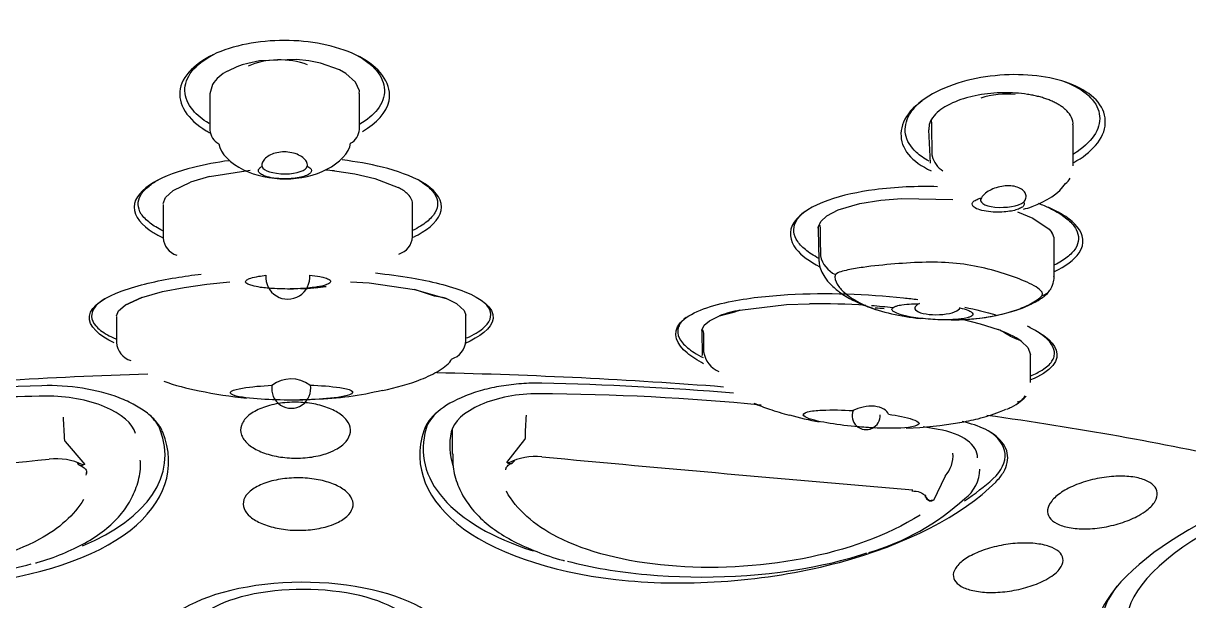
# Model space of a CAD drawing. Header units: centimetres. Extents: x -3207095 to 15275363, y -32656 to 4798027.
# Drawn here: x 710310.645 to 710314.147, y 4438203.785 to 4438205.521 of the extents above; entities that cross this region are included whole.
import ezdxf

# ---------------------------------------------------------------- set-up
doc = ezdxf.new("R2010")
doc.units = ezdxf.units.CM
doc.linetypes.add('DUZ', pattern=[500, 500])
doc.layers.get('0').update_dxf_attribs({"color": 1, "linetype": 'DUZ'})
doc.layers.add('a_vitrifiye', color=195, linetype='Continuous')

# ---------------------------------------------------------------- blocks, each defined once
blk = doc.blocks.new('TEPEDUS')
for p, q in [((38602.852, -2195.845), (38602.669, -2195.929)), ((38602.962, -2195.807), (38602.852, -2195.845)), ((38603.072, -2195.775), (38602.962, -2195.807)), ((38603.307, -2195.726), (38603.072, -2195.775)), ((38604.049, -2195.695), (38603.307, -2195.726)), ((38604.294, -2195.723), (38604.049, -2195.695)), ((38604.531, -2195.771), (38604.294, -2195.723)), ((38604.907, -2195.905), (38604.531, -2195.771)), ((38605.035, -2195.978), (38604.907, -2195.905)), ((38605.23, -2196.151), (38605.035, -2195.978)), ((38602.364, -2196.198), (38602.313, -2196.384)), ((38605.309, -2196.324), (38605.23, -2196.151)), ((38605.302, -2196.377), (38605.309, -2196.324)), ((38602.313, -2196.375), (38602.313, -2196.543)), ((38605.313, -2196.423), (38605.313, -2196.378)), ((38617.582, -2196.437), (38617.47, -2196.467)), ((38617.706, -2196.411), (38617.582, -2196.437)), ((38619.453, -2196.699), (38619.45, -2196.696)), ((38616.725, -2197.104), (38616.727, -2196.996)), ((38616.727, -2196.996), (38616.766, -2196.906)), ((38619.603, -2197.005), (38619.608, -2196.97)), ((38619.61, -2197.829), (38619.61, -2197.005)), ((38602.314, -2197.097), (38602.314, -2197.111)), ((38605.311, -2197.098), (38605.311, -2197.083)), ((38616.713, -2197.104), (38616.74, -2197.774)), ((38616.781, -2197.62), (38616.782, -2197.635)), ((38602.305, -2198.044), (38603.12, -2197.917)), ((38604.807, -2197.931), (38605.219, -2197.991)), ((38601.575, -2198.323), (38601.927, -2198.154)), ((38602.305, -2198.044), (38601.927, -2198.154)), ((38605.219, -2197.991), (38605.615, -2198.08)), ((38605.615, -2198.08), (38606.087, -2198.26)), ((38601.423, -2198.464), (38601.575, -2198.323)), ((38601.375, -2198.604), (38601.375, -2198.652)), ((38601.375, -2198.652), (38601.375, -2198.982)), ((38601.376, -2198.585), (38601.423, -2198.464)), ((38606.375, -2198.748), (38606.375, -2198.594)), ((38614.902, -2198.712), (38615.336, -2198.583)), ((38615.336, -2198.583), (38615.755, -2198.514)), ((38615.755, -2198.514), (38616.176, -2198.48)), ((38616.176, -2198.48), (38617.199, -2198.501)), ((38614.554, -2198.945), (38614.673, -2198.833)), ((38614.673, -2198.833), (38614.902, -2198.712)), ((38618.492, -2198.752), (38618.803, -2198.877)), ((38618.803, -2198.877), (38619.128, -2199.098)), ((38614.497, -2199.106), (38614.511, -2199.71)), ((38614.5, -2199.066), (38614.554, -2198.945)), ((38614.505, -2199.099), (38614.5, -2199.066)), ((38619.128, -2199.098), (38619.181, -2199.165)), ((38601.375, -2199.264), (38601.376, -2199.272)), ((38606.374, -2199.25), (38606.374, -2199.241)), ((38619.229, -2200.046), (38619.229, -2199.314)), ((38614.545, -2199.624), (38614.545, -2199.632)), ((38601.361, -2200.35), (38601.8, -2200.264)), ((38601.8, -2200.264), (38602.251, -2200.2)), ((38602.251, -2200.2), (38602.71, -2200.154)), ((38605.13, -2200.151), (38605.507, -2200.176)), ((38605.507, -2200.176), (38606.41, -2200.309)), ((38600.615, -2200.62), (38600.947, -2200.467)), ((38600.947, -2200.467), (38600.615, -2200.62)), ((38600.947, -2200.467), (38601.361, -2200.35)), ((38606.41, -2200.309), (38607.046, -2200.488)), ((38607.258, -2200.592), (38607.046, -2200.488)), ((38600.443, -2200.832), (38600.483, -2200.736)), ((38600.483, -2200.736), (38600.615, -2200.62)), ((38607.258, -2200.592), (38607.408, -2200.725)), ((38607.408, -2200.725), (38607.441, -2200.821)), ((38612.933, -2200.722), (38613.862, -2200.61)), ((38613.862, -2200.61), (38614.323, -2200.594)), ((38600.442, -2200.847), (38600.442, -2201.205)), ((38607.441, -2201.334), (38607.441, -2200.821)), ((38612.218, -2201.024), (38612.32, -2200.936)), ((38612.32, -2200.936), (38612.522, -2200.836)), ((38617.359, -2200.894), (38617.745, -2200.993)), ((38617.745, -2200.993), (38618.107, -2201.112)), ((38600.442, -2201.205), (38600.442, -2201.366)), ((38612.169, -2201.15), (38612.172, -2201.617)), ((38612.171, -2201.12), (38612.218, -2201.024)), ((38612.177, -2201.15), (38612.171, -2201.12)), ((38607.441, -2201.336), (38607.441, -2201.334)), ((38618.702, -2201.469), (38618.575, -2201.348)), ((38612.204, -2201.557), (38612.205, -2201.559)), ((38618.702, -2201.469), (38618.751, -2201.612)), ((38618.751, -2202.172), (38618.751, -2201.602)), ((38607.167, -2203.099), (38607.167, -2203.607)), ((38608.26, -2203.776), (38608.622, -2203.315)), ((38599.413, -2203.357), (38599.804, -2203.815)), ((38608.3, -2203.785), (38608.26, -2203.776)), ((38608.285, -2203.786), (38608.26, -2203.776)), ((38599.697, -2203.824), (38599.699, -2203.826)), ((38599.804, -2203.815), (38599.764, -2203.823)), ((38599.804, -2203.815), (38599.78, -2203.825)), ((38617.035, -2204.065), (38616.807, -2204.538)), ((38616.807, -2204.538), (38616.766, -2204.539)), ((38616.807, -2204.538), (38616.782, -2204.543))]:
    blk.add_line(p, q)
for centre, radius, start, end in [((38603.005, -2196.618), 0.767, 116.0033, 146.7507), ((38859.173, -2196.625), 256.859, 179.9819, 180.10518), ((38617.941, -2198.186), 1.783, 105.3396, 120.4394), ((38617.417, -2197.323), 0.774, 119.3183, 147.3509), ((38619.178, -2197.037), 0.435, 8.7674, 50.8013), ((38888.24, -2191.553), 271.528, 181.12958, 181.28022), ((38602.648, -2197.091), 0.335, 183.4826, 241.9202), ((38604.966, -2197.07), 0.346, 298.2157, 355.3173), ((38617.264, -2197.509), 0.498, 194.6608, 237.8618), ((38603.909, -2206.023), 8.142, 83.6712, 84.9261), ((38603.913, -2205.969), 8.087, 83.651, 84.9123), ((38619.325, -2197.966), 0.25, 301.1141, 333.231), ((38605.683, -2199.033), 0.872, 48.083, 62.3881), ((38606.076, -2198.617), 0.3, 5.5686, 50.8987), ((38049.963, -2198.282), 556.412, 359.90117, 359.96849), ((38614.73, -2199.102), 0.233, 171.0666, 181.307), ((38601.757, -2199.251), 0.382, 183.2204, 253.4412), ((38605.983, -2199.222), 0.392, 286.9801, 355.8599), ((38618.979, -2199.311), 0.249, 359.5706, 35.9161), ((38615.056, -2199.53), 0.521, 191.3224, 246.189), ((38604.006, -2196.379), 3.914, 268.0656, 269.6915), ((38604.006, -2196.379), 3.914, 276.0555, 279.3728), ((38618.911, -2200.149), 0.289, 285.0447, 329.0641), ((38613.443, -2203.352), 2.68, 100.9768, 110.1136), ((38610.36, -2192.267), 8.838, 284.1614, 286.929), ((38614.498, -2214.659), 14.066, 86.0937, 90.712), ((38614.498, -2214.659), 14.066, 83.8857, 85.6381), ((38617.438, -2203.022), 2.024, 55.8061, 70.698), ((38600.834, -2201.353), 0.391, 182.0985, 254.5728), ((38607.039, -2201.315), 0.403, 286.053, 357.0276), ((38612.712, -2201.479), 0.514, 188.9541, 247.1431), ((38603.94, -2202.735), 0.635, 53.4296, 127.0881), ((38600.492, -2259.368), 57.153, 91.5477, 95.3672), ((38603.862, -2194.095), 8.427, 257.9217, 264.4663), ((38604.269, -2196.298), 6.208, 271.3737, 283.9724), ((38607.744, -2262.488), 60.314, 85.18697, 88.8441), ((38603.862, -2194.095), 8.427, 271.1497, 273.7786), ((38618.415, -2202.265), 0.306, 283.7386, 324.4352), ((38563.801, -2205.227), 35.655, 3.0368, 3.7945), ((38616.689, -2203.379), 8.061, 176.0682, 179.4184), ((38615.544, -2197.418), 5.637, 253.3043, 259.557), ((38616.043, -2195.91), 7.179, 263.8332, 266.8702), ((38616.043, -2195.91), 7.179, 271.7743, 280.3654), ((38608.6, -2203.297), 0.0287, 320.6452, 359.787), ((38599.439, -2203.335), 0.0337, 185.6954, 219.4479), ((38469.247, -934.048), 1276.281, 275.508265, 275.839319), ((38599.234, -2204.89), 1.191, 63.5601, 96.7006), ((38599.74, -2203.735), 0.0978, 205.704, 293.7673), ((38608.832, -2204.809), 1.155, 83.5589, 117.4237), ((38709.229, -1120.587), 1087.706, 264.710817, 265.103857), ((38616.572, -2203.633), 0.63, 318.889, 4.049), ((38616.99, -2203.902), 0.746, 306.7655, 359.6322), ((38617.084, -2204.086), 0.0532, 133.2442, 156.5874), ((38614.188, -2200.968), 4.795, 286.0421, 312.6197), ((38616.768, -2204.414), 0.125, 183.4286, 269.3077), ((38616.763, -2204.424), 0.121, 183.6678, 278.8523)]:
    blk.add_arc(centre, radius, start, end)
for centre, major_axis, ratio, start_param, end_param in [((38603.715, -2196.381), (-1.081, 0.011), 0.625827, 4.180222, 5.349854), ((38618.063, -2197.054), (1.067, 0.213), 0.590225, 1.090341, 1.743564), ((38603.811, -2197.826), (0.455, -0.001), 0.358353, 3.243867, 6.217026), ((38618.207, -2198.5), (0.455, 0.019), 0.351342, 2.838046, 5.811205), ((38603.874, -2200.061), (0, 0.44), 1, 1.48416, 4.808903), ((38615.362, -2201.377), (1.256, 0.193), 0.530868, 1.115919, 1.264556), ((38616.889, -2200.67), (0.454, 0.011), 0.313201, 2.47796, 6.182837), ((38604.465, -2209.25), (28.2, 0), 0.258819, -4.591583, -4.381751), ((38604.465, -2209.25), (28.2, 0), 0.258819, 1.278151, 1.485824), ((38603.942, -2202.296), (0, 0.391), 1, 1.398147, 4.897801), ((38608.641, -2203.122), (1.498, 0.146), 0.474423, 1.354064, 2.990683), ((38604.416, -2215.169), (26.372, 2.573), 0.474423, 1.17902, 1.354064), ((38604.418, -2215.173), (-26.367, 2.821), 0.470964, -1.315068, -1.136672), ((38599.34, -2203.169), (1.498, -0.16), 0.470964, 0.189905, 1.826525), ((38599.357, -2203.138), (1.991, -0.189), 0.462039, 0.222208, 0.548003), ((38608.621, -2203.092), (1.993, 0.172), 0.464729, 2.589055, 2.957279), ((38615.46, -2202.835), (0, 0.281), 1, 1.205411, 4.775694), ((38604.465, -2209.25), (28.2, 0), 0.258819, 0.855262, 1.07501), ((38612.667, -2203.094), (6.078, 0.523), 0.464729, 2.957279, 3.981317), ((38604.416, -2215.169), (26.372, 2.573), 0.474423, 1.031799, 1.04475), ((38595.336, -2203.177), (-6.073, 0.575), 0.462039, 2.429893, 3.363801), ((38612.718, -2203.019), (5.594, 0.546), 0.474423, 2.990683, 3.247364), ((38616.195, -2203.796), (-1.498, -0.146), 0.474423, 3.09534, 4.173392), ((38616.251, -2203.772), (-1.993, -0.172), 0.464729, 2.599743, 3.694131), ((38612.667, -2203.094), (6.078, 0.523), 0.464729, -0.710691, -0.54185), ((38626.283, -2205.857), (5.581, 1.284), 0.361637, 2.255786, 3.097665), ((38604.19, -2207.231), (2.25, -0.007), 0.405393, 0.001241, 3.142834), ((38626.148, -2205.914), (5.957, 1.312), 0.36773, 2.735048, 3.813949)]:
    blk.add_ellipse(centre, major_axis=major_axis, ratio=ratio, start_param=start_param, end_param=end_param)
for points, knots in [([(38560.515, -2202.905), (38560.517, -2202.816), (38560.524, -2202.591), (38560.597, -2202.181), (38560.763, -2201.706), (38561.012, -2201.229), (38561.342, -2200.755), (38561.752, -2200.285), (38562.241, -2199.819), (38562.81, -2199.358), (38563.457, -2198.901), (38564.182, -2198.452), (38564.984, -2198.009), (38565.86, -2197.575), (38566.81, -2197.15), (38567.832, -2196.736), (38568.923, -2196.333), (38570.082, -2195.942), (38571.307, -2195.564), (38572.595, -2195.2), (38573.943, -2194.85), (38575.349, -2194.516), (38576.811, -2194.198), (38578.325, -2193.896), (38579.889, -2193.611), (38581.5, -2193.345), (38583.154, -2193.096), (38584.848, -2192.866), (38586.58, -2192.656), (38588.346, -2192.465), (38590.142, -2192.294), (38591.965, -2192.143), (38593.812, -2192.013), (38595.679, -2191.904), (38597.563, -2191.816), (38599.46, -2191.749), (38601.367, -2191.703), (38603.279, -2191.679), (38605.193, -2191.677), (38607.107, -2191.696), (38609.015, -2191.736), (38610.914, -2191.798), (38612.802, -2191.881), (38614.673, -2191.985), (38616.526, -2192.11), (38618.355, -2192.256), (38620.158, -2192.422), (38621.931, -2192.608), (38623.672, -2192.814), (38625.376, -2193.039), (38627.04, -2193.283), (38628.661, -2193.546), (38630.237, -2193.826), (38631.764, -2194.124), (38633.239, -2194.439), (38634.659, -2194.769), (38636.022, -2195.116), (38637.325, -2195.476), (38638.565, -2195.851), (38639.741, -2196.24), (38640.849, -2196.64), (38641.888, -2197.052), (38642.856, -2197.475), (38643.751, -2197.908), (38644.571, -2198.349), (38645.314, -2198.797), (38645.979, -2199.252), (38646.566, -2199.713), (38647.072, -2200.176), (38647.5, -2200.644), (38647.84, -2201.108), (38648.061, -2201.479), (38648.133, -2201.67), (38648.153, -2201.722)], [0, 0, 0, 0, 0.007517, 0.022303, 0.03701, 0.051568, 0.065983, 0.080301, 0.094565, 0.108806, 0.123041, 0.137278, 0.151523, 0.165777, 0.180042, 0.194316, 0.208599, 0.222889, 0.237186, 0.251488, 0.265795, 0.280106, 0.29442, 0.308738, 0.323057, 0.337379, 0.351703, 0.366028, 0.380355, 0.394683, 0.409012, 0.423341, 0.437672, 0.452003, 0.466334, 0.480666, 0.494998, 0.50933, 0.523662, 0.537995, 0.552327, 0.566659, 0.580991, 0.595323, 0.609654, 0.623985, 0.638315, 0.652644, 0.666973, 0.6813, 0.695626, 0.709951, 0.724274, 0.738595, 0.752915, 0.767231, 0.781545, 0.795855, 0.810161, 0.824462, 0.838757, 0.853047, 0.867328, 0.881601, 0.895864, 0.910117, 0.924359, 0.938592, 0.952821, 0.967052, 0.981301, 0.995595, 1, 1, 1, 1]), ([(38605.367, -2197.139), (38605.652, -2196.975), (38605.853, -2196.759), (38605.967, -2196.218), (38605.756, -2195.9), (38605.015, -2195.467), (38604.507, -2195.345), (38603.488, -2195.295), (38602.958, -2195.368), (38602.108, -2195.7), (38601.781, -2195.973), (38601.718, -2196.282)], [0.4038603, 0.4038603, 0.4038603, 0.4038603, 0.5, 0.5, 0.625, 0.625, 0.75, 0.75, 0.875, 0.875, 1, 1, 1, 1]), ([(38601.812, -2196.325), (38601.809, -2196.191), (38601.857, -2196.057), (38602.051, -2195.809), (38602.196, -2195.695), (38602.382, -2195.598), (38602.386, -2195.596), (38602.39, -2195.594)], [0, 0, 0, 0, 0.0625, 0.0625, 0.125, 0.125, 0.1262842, 0.1262842, 0.1262842, 0.1262842]), ([(38605.252, -2195.611), (38605.419, -2195.699), (38605.554, -2195.804), (38605.752, -2196.04), (38605.808, -2196.173), (38605.811, -2196.307), (38605.815, -2196.441), (38605.767, -2196.575), (38605.586, -2196.807), (38605.465, -2196.907), (38605.314, -2196.995)], [0.3802, 0.3802, 0.3802, 0.3802, 0.4375, 0.4375, 0.5, 0.5, 0.5, 0.5625, 0.5625, 0.6169065, 0.6169065, 0.6169065, 0.6169065]), ([(38619.62, -2197.762), (38619.795, -2197.664), (38619.945, -2197.55), (38620.306, -2197.135), (38620.313, -2196.806), (38619.9, -2196.303), (38619.509, -2196.13), (38618.598, -2195.972), (38618.066, -2195.985), (38617.074, -2196.212), (38616.604, -2196.438), (38616.352, -2196.729)], [0.445445, 0.445445, 0.445445, 0.445445, 0.5, 0.5, 0.625, 0.625, 0.75, 0.75, 0.875, 0.875, 1, 1, 1, 1]), ([(38601.718, -2196.282), (38601.656, -2196.591), (38601.869, -2196.905), (38602.267, -2197.139), (38602.293, -2197.153), (38602.321, -2197.168)], [0, 0, 0, 0, 0.125, 0.125, 0.1337335, 0.1337335, 0.1337335, 0.1337335]), ([(38602.295, -2196.978), (38602.163, -2196.9), (38602.055, -2196.811), (38601.871, -2196.592), (38601.816, -2196.459), (38601.812, -2196.325)], [0.8892487, 0.8892487, 0.8892487, 0.8892487, 0.9375, 0.9375, 1, 1, 1, 1]), ([(38619.443, -2196.145), (38619.637, -2196.218), (38619.798, -2196.312), (38620.035, -2196.53), (38620.109, -2196.654), (38620.155, -2196.914), (38620.128, -2197.049), (38620.053, -2197.179), (38619.977, -2197.309), (38619.853, -2197.434), (38619.666, -2197.561), (38619.642, -2197.577), (38619.616, -2197.592)], [0.313068, 0.313068, 0.313068, 0.313068, 0.375, 0.375, 0.4375, 0.4375, 0.5, 0.5, 0.5, 0.5625, 0.5625, 0.5715752, 0.5715752, 0.5715752, 0.5715752]), ([(38605.311, -2197.083), (38605.312, -2196.94), (38605.312, -2196.797), (38605.313, -2196.584), (38605.313, -2196.511), (38605.313, -2196.435), (38605.313, -2196.43), (38605.313, -2196.427)], [0, 0, 0, 0, 0.5, 0.5, 0.75, 0.75, 0.7772713, 0.7772713, 0.7772713, 0.7772713]), ([(38619.45, -2196.696), (38619.43, -2196.68), (38619.391, -2196.647), (38619.323, -2196.603), (38619.249, -2196.562), (38619.169, -2196.525), (38619.083, -2196.491), (38618.992, -2196.461), (38618.897, -2196.435), (38618.797, -2196.413), (38618.652, -2196.387), (38618.457, -2196.365), (38618.209, -2196.359), (38617.957, -2196.371), (38617.789, -2196.398), (38617.706, -2196.411)], [0, 0, 0, 0, 0.054615, 0.109574, 0.164751, 0.22004, 0.275804, 0.331763, 0.38793, 0.44431, 0.500877, 0.627166, 0.752456, 0.876741, 1, 1, 1, 1]), ([(38616.352, -2196.729), (38616.101, -2197.02), (38616.101, -2197.348), (38616.415, -2197.73), (38616.572, -2197.841), (38616.763, -2197.928)], [0, 0, 0, 0, 0.125, 0.125, 0.1900515, 0.1900515, 0.1900515, 0.1900515]), ([(38616.72, -2197.734), (38616.622, -2197.681), (38616.537, -2197.622), (38616.349, -2197.448), (38616.275, -2197.324), (38616.228, -2197.064), (38616.255, -2196.929), (38616.331, -2196.799)], [0.8384095, 0.8384095, 0.8384095, 0.8384095, 0.875, 0.875, 0.9375, 0.9375, 1, 1, 1, 1]), ([(38602.491, -2197.387), (38602.521, -2197.586), (38602.737, -2197.782), (38603.232, -2198.029), (38603.531, -2198.091), (38604.118, -2198.088), (38604.415, -2198.023), (38604.899, -2197.773), (38605.109, -2197.574), (38605.13, -2197.375)], [0, 0, 0, 0, 0.25, 0.25, 0.5, 0.5, 0.75, 0.75, 1, 1, 1, 1]), ([(38602.696, -2197.725), (38602.451, -2197.758), (38602.211, -2197.803), (38601.687, -2197.935), (38601.408, -2198.033), (38600.961, -2198.296), (38600.798, -2198.467), (38600.795, -2198.656)], [0.826135, 0.826135, 0.826135, 0.826135, 0.875, 0.875, 0.9375, 0.9375, 1, 1, 1, 1]), ([(38604.265, -2197.838), (38604.268, -2197.82), (38604.267, -2197.802), (38604.263, -2197.784), (38604.256, -2197.756), (38604.24, -2197.728), (38604.216, -2197.701), (38604.192, -2197.674), (38604.16, -2197.649), (38604.121, -2197.627), (38604.083, -2197.605), (38604.037, -2197.587), (38603.989, -2197.573), (38603.942, -2197.561), (38603.89, -2197.553), (38603.839, -2197.55), (38603.79, -2197.548), (38603.739, -2197.551), (38603.692, -2197.559), (38603.645, -2197.567), (38603.599, -2197.579), (38603.559, -2197.595), (38603.518, -2197.612), (38603.481, -2197.633), (38603.451, -2197.656), (38603.42, -2197.679), (38603.395, -2197.706), (38603.379, -2197.733), (38603.362, -2197.761), (38603.354, -2197.79), (38603.355, -2197.818), (38603.355, -2197.826), (38603.356, -2197.834), (38603.358, -2197.842)], [0, 0, 0, 0, 0.066711, 0.066711, 0.066711, 0.169554, 0.169554, 0.169554, 0.27376, 0.27376, 0.27376, 0.377278, 0.377278, 0.377278, 0.47727, 0.47727, 0.47727, 0.57305, 0.57305, 0.57305, 0.667616, 0.667616, 0.667616, 0.764829, 0.764829, 0.764829, 0.866156, 0.866156, 0.866156, 0.970112, 0.970112, 0.970112, 1, 1, 1, 1]), ([(38606.395, -2199.256), (38606.456, -2199.226), (38606.514, -2199.194), (38606.793, -2199.021), (38606.953, -2198.841), (38606.955, -2198.469), (38606.793, -2198.292), (38606.345, -2198.027), (38606.063, -2197.93), (38605.508, -2197.791), (38605.24, -2197.744), (38604.966, -2197.711)], [0.4222118, 0.4222118, 0.4222118, 0.4222118, 0.4375, 0.4375, 0.5, 0.5, 0.5625, 0.5625, 0.625, 0.625, 0.6790152, 0.6790152, 0.6790152, 0.6790152]), ([(38604.265, -2197.838), (38604.269, -2197.84), (38604.273, -2197.842), (38604.277, -2197.844), (38604.306, -2197.86), (38604.328, -2197.878), (38604.339, -2197.896), (38604.348, -2197.912), (38604.35, -2197.93), (38604.343, -2197.946), (38604.337, -2197.962), (38604.323, -2197.977), (38604.303, -2197.991), (38604.282, -2198.006), (38604.254, -2198.019), (38604.222, -2198.031), (38604.187, -2198.044), (38604.145, -2198.055), (38604.101, -2198.063), (38604.051, -2198.073), (38603.995, -2198.08), (38603.939, -2198.084), (38603.875, -2198.089), (38603.808, -2198.09), (38603.743, -2198.087), (38603.674, -2198.084), (38603.605, -2198.077), (38603.543, -2198.066), (38603.484, -2198.055), (38603.429, -2198.04), (38603.386, -2198.022), (38603.355, -2198.008), (38603.329, -2197.993), (38603.312, -2197.977), (38603.294, -2197.961), (38603.285, -2197.944), (38603.284, -2197.926), (38603.284, -2197.91), (38603.292, -2197.894), (38603.306, -2197.879), (38603.318, -2197.866), (38603.336, -2197.854), (38603.358, -2197.842)], [0, 0, 0, 0, 0.009825, 0.009825, 0.009825, 0.086659, 0.086659, 0.086659, 0.154849, 0.154849, 0.154849, 0.219171, 0.219171, 0.219171, 0.285791, 0.285791, 0.285791, 0.359482, 0.359482, 0.359482, 0.443679, 0.443679, 0.443679, 0.539154, 0.539154, 0.539154, 0.641091, 0.641091, 0.641091, 0.738444, 0.738444, 0.738444, 0.808507, 0.808507, 0.808507, 0.878915, 0.878915, 0.878915, 0.943968, 0.943968, 0.943968, 1, 1, 1, 1]), ([(38600.876, -2198.605), (38600.874, -2198.542), (38600.891, -2198.478), (38600.964, -2198.353), (38601.02, -2198.292), (38601.147, -2198.189), (38601.212, -2198.147), (38601.285, -2198.106)], [0, 0, 0, 0, 0.03125, 0.03125, 0.0625, 0.0625, 0.08558377, 0.08558377, 0.08558377, 0.08558377]), ([(38606.511, -2198.125), (38606.557, -2198.152), (38606.598, -2198.18), (38606.712, -2198.266), (38606.771, -2198.327), (38606.852, -2198.451), (38606.873, -2198.515), (38606.875, -2198.578), (38606.876, -2198.642), (38606.859, -2198.705), (38606.786, -2198.83), (38606.73, -2198.891), (38606.581, -2199.011), (38606.487, -2199.069), (38606.375, -2199.124)], [0.4223352, 0.4223352, 0.4223352, 0.4223352, 0.4375, 0.4375, 0.46875, 0.46875, 0.5, 0.5, 0.5, 0.53125, 0.53125, 0.5625, 0.5625, 0.5946634, 0.5946634, 0.5946634, 0.5946634]), ([(38618.61, -2198.698), (38618.669, -2198.683), (38618.728, -2198.666), (38619.062, -2198.547), (38619.334, -2198.373), (38619.455, -2198.181)], [0.6975972, 0.6975972, 0.6975972, 0.6975972, 0.75, 0.75, 1, 1, 1, 1]), ([(38616.891, -2198.248), (38616.478, -2198.235), (38616.054, -2198.252), (38615.31, -2198.351), (38614.987, -2198.416), (38614.399, -2198.627), (38614.139, -2198.776), (38614.017, -2198.958)], [0.792846, 0.792846, 0.792846, 0.792846, 0.875, 0.875, 0.9375, 0.9375, 1, 1, 1, 1]), ([(38618.615, -2198.556), (38618.622, -2198.549), (38618.627, -2198.542), (38618.633, -2198.535), (38618.652, -2198.509), (38618.663, -2198.48), (38618.665, -2198.452), (38618.667, -2198.424), (38618.66, -2198.395), (38618.644, -2198.368), (38618.628, -2198.342), (38618.604, -2198.316), (38618.572, -2198.295), (38618.54, -2198.275), (38618.501, -2198.258), (38618.457, -2198.246), (38618.416, -2198.235), (38618.368, -2198.229), (38618.32, -2198.228), (38618.273, -2198.227), (38618.224, -2198.231), (38618.176, -2198.24), (38618.127, -2198.249), (38618.079, -2198.262), (38618.034, -2198.278), (38617.988, -2198.295), (38617.944, -2198.316), (38617.907, -2198.339), (38617.869, -2198.362), (38617.836, -2198.389), (38617.811, -2198.415), (38617.794, -2198.433), (38617.78, -2198.452), (38617.771, -2198.47)], [0, 0, 0, 0, 0.027204, 0.027204, 0.027204, 0.129313, 0.129313, 0.129313, 0.233141, 0.233141, 0.233141, 0.337263, 0.337263, 0.337263, 0.438897, 0.438897, 0.438897, 0.536131, 0.536131, 0.536131, 0.630663, 0.630663, 0.630663, 0.726498, 0.726498, 0.726498, 0.826264, 0.826264, 0.826264, 0.929504, 0.929504, 0.929504, 1, 1, 1, 1]), ([(38600.795, -2198.656), (38600.792, -2198.844), (38600.954, -2199.026), (38601.239, -2199.203), (38601.305, -2199.239), (38601.374, -2199.272)], [0, 0, 0, 0, 0.0625, 0.0625, 0.07958295, 0.07958295, 0.07958295, 0.07958295]), ([(38601.368, -2199.128), (38601.269, -2199.08), (38601.185, -2199.029), (38601.038, -2198.917), (38600.979, -2198.856), (38600.899, -2198.732), (38600.877, -2198.669), (38600.876, -2198.605)], [0.90902091, 0.90902091, 0.90902091, 0.90902091, 0.9375, 0.9375, 0.96875, 0.96875, 1, 1, 1, 1]), ([(38618.615, -2198.556), (38618.617, -2198.559), (38618.619, -2198.561), (38618.62, -2198.563), (38618.63, -2198.581), (38618.631, -2198.6), (38618.622, -2198.618), (38618.614, -2198.635), (38618.597, -2198.651), (38618.573, -2198.666), (38618.55, -2198.68), (38618.521, -2198.693), (38618.487, -2198.705), (38618.453, -2198.716), (38618.413, -2198.726), (38618.371, -2198.734), (38618.324, -2198.743), (38618.274, -2198.749), (38618.224, -2198.753), (38618.167, -2198.757), (38618.108, -2198.758), (38618.051, -2198.757), (38617.987, -2198.755), (38617.924, -2198.749), (38617.867, -2198.74), (38617.807, -2198.73), (38617.75, -2198.717), (38617.705, -2198.7), (38617.662, -2198.684), (38617.627, -2198.664), (38617.607, -2198.643), (38617.592, -2198.627), (38617.584, -2198.61), (38617.585, -2198.593), (38617.586, -2198.576), (38617.595, -2198.559), (38617.613, -2198.542), (38617.63, -2198.527), (38617.654, -2198.513), (38617.684, -2198.5), (38617.709, -2198.489), (38617.739, -2198.479), (38617.771, -2198.47)], [0, 0, 0, 0, 0.009825, 0.009825, 0.009825, 0.086659, 0.086659, 0.086659, 0.154849, 0.154849, 0.154849, 0.219171, 0.219171, 0.219171, 0.285791, 0.285791, 0.285791, 0.359482, 0.359482, 0.359482, 0.443679, 0.443679, 0.443679, 0.539154, 0.539154, 0.539154, 0.641091, 0.641091, 0.641091, 0.738444, 0.738444, 0.738444, 0.808507, 0.808507, 0.808507, 0.878915, 0.878915, 0.878915, 0.943968, 0.943968, 0.943968, 1, 1, 1, 1]), ([(38619.235, -2199.945), (38619.452, -2199.842), (38619.636, -2199.713), (38619.85, -2199.389), (38619.813, -2199.202), (38619.57, -2198.902), (38619.372, -2198.779), (38619.072, -2198.645), (38618.994, -2198.614), (38618.914, -2198.585)], [0.4505414, 0.4505414, 0.4505414, 0.4505414, 0.5, 0.5, 0.5625, 0.5625, 0.625, 0.625, 0.6455046, 0.6455046, 0.6455046, 0.6455046]), ([(38619.042, -2198.632), (38619.117, -2198.665), (38619.187, -2198.7), (38619.353, -2198.792), (38619.44, -2198.852), (38619.579, -2198.975), (38619.631, -2199.038), (38619.7, -2199.166), (38619.717, -2199.231), (38619.713, -2199.359), (38619.692, -2199.422), (38619.654, -2199.484), (38619.616, -2199.546), (38619.559, -2199.605), (38619.417, -2199.716), (38619.333, -2199.767), (38619.235, -2199.814)], [0.3554604, 0.3554604, 0.3554604, 0.3554604, 0.375, 0.375, 0.40625, 0.40625, 0.4375, 0.4375, 0.46875, 0.46875, 0.5, 0.5, 0.5, 0.53125, 0.53125, 0.5607431, 0.5607431, 0.5607431, 0.5607431]), ([(38614.072, -2198.915), (38614.11, -2198.853), (38614.166, -2198.794), (38614.24, -2198.736), (38614.241, -2198.735), (38614.242, -2198.735)], [0, 0, 0, 0, 0.03125, 0.03125, 0.03158711, 0.03158711, 0.03158711, 0.03158711]), ([(38614.017, -2198.958), (38613.895, -2199.141), (38613.932, -2199.333), (38614.164, -2199.63), (38614.336, -2199.749), (38614.533, -2199.85)], [0, 0, 0, 0, 0.0625, 0.0625, 0.1184756, 0.1184756, 0.1184756, 0.1184756]), ([(38614.526, -2199.692), (38614.509, -2199.683), (38614.491, -2199.673), (38614.372, -2199.607), (38614.286, -2199.547), (38614.147, -2199.424), (38614.094, -2199.361), (38614.025, -2199.233), (38614.009, -2199.168), (38614.013, -2199.04), (38614.033, -2198.977), (38614.072, -2198.915)], [0.8698343, 0.8698343, 0.8698343, 0.8698343, 0.875, 0.875, 0.90625, 0.90625, 0.9375, 0.9375, 0.96875, 0.96875, 1, 1, 1, 1]), ([(38614.5, -2199.066), (38614.503, -2199.047), (38614.509, -2199.034), (38614.526, -2199.012), (38614.535, -2199.031), (38614.539, -2199.122), (38614.539, -2199.185), (38614.542, -2199.373), (38614.543, -2199.498), (38614.545, -2199.624)], [0, 0, 0, 0, 0.125, 0.125, 0.25, 0.25, 0.5, 0.5, 1, 1, 1, 1]), ([(38614.515, -2199.711), (38614.516, -2199.74), (38614.517, -2199.81), (38614.557, -2199.934), (38614.635, -2200.077), (38614.76, -2200.224), (38614.946, -2200.382), (38615.209, -2200.537), (38615.488, -2200.656), (38615.68, -2200.717), (38615.752, -2200.738)], [0, 0, 0, 0, 0.0208373, 0.0593174, 0.1037059, 0.1604865, 0.2305956, 0.3237373, 0.4343401, 0.4983992, 0.4983992, 0.4983992, 0.4983992]), ([(38618.986, -2200.428), (38619.008, -2200.377), (38618.975, -2200.342), (38618.895, -2200.272), (38618.842, -2200.24), (38618.661, -2200.146), (38618.513, -2200.088), (38618.034, -2199.921), (38617.662, -2199.824), (38616.875, -2199.744), (38616.456, -2199.76), (38615.823, -2199.813), (38615.608, -2199.834), (38615.294, -2199.878), (38615.192, -2199.894), (38614.999, -2199.937), (38614.9, -2199.959), (38614.846, -2200.007)], [0, 0, 0, 0, 0.0625, 0.0625, 0.125, 0.125, 0.25, 0.25, 0.5, 0.5, 0.75, 0.75, 0.875, 0.875, 0.9375, 0.9375, 1, 1, 1, 1]), ([(38600.395, -2201.379), (38600.105, -2201.238), (38599.868, -2201.041), (38599.931, -2200.625), (38600.23, -2200.455), (38600.883, -2200.215), (38601.25, -2200.134), (38601.798, -2200.043), (38601.968, -2200.019), (38602.139, -2199.998)], [0.4412878, 0.4412878, 0.4412878, 0.4412878, 0.5, 0.5, 0.5625, 0.5625, 0.625, 0.625, 0.6525938, 0.6525938, 0.6525938, 0.6525938]), ([(38604.308, -2200.019), (38604.38, -2200.026), (38604.452, -2200.036), (38604.517, -2200.049), (38604.555, -2200.056), (38604.591, -2200.064), (38604.623, -2200.074), (38604.655, -2200.084), (38604.683, -2200.096), (38604.702, -2200.109), (38604.716, -2200.118), (38604.725, -2200.127), (38604.728, -2200.137), (38604.732, -2200.147), (38604.73, -2200.157), (38604.723, -2200.166), (38604.716, -2200.175), (38604.704, -2200.184), (38604.689, -2200.192), (38604.666, -2200.205), (38604.635, -2200.216), (38604.6, -2200.226), (38604.544, -2200.242), (38604.478, -2200.254), (38604.409, -2200.264), (38604.29, -2200.281), (38604.159, -2200.29), (38604.028, -2200.295), (38603.888, -2200.299), (38603.745, -2200.298), (38603.606, -2200.29), (38603.51, -2200.285), (38603.415, -2200.277), (38603.327, -2200.264), (38603.266, -2200.255), (38603.208, -2200.244), (38603.158, -2200.23), (38603.126, -2200.222), (38603.097, -2200.211), (38603.074, -2200.2), (38603.056, -2200.191), (38603.042, -2200.181), (38603.035, -2200.171), (38603.027, -2200.161), (38603.025, -2200.15), (38603.03, -2200.139), (38603.034, -2200.13), (38603.044, -2200.121), (38603.056, -2200.113), (38603.075, -2200.101), (38603.101, -2200.09), (38603.13, -2200.08), (38603.177, -2200.065), (38603.233, -2200.053), (38603.292, -2200.043), (38603.338, -2200.035), (38603.386, -2200.029), (38603.436, -2200.023)], [0, 0, 0, 0, 0.068768, 0.068768, 0.068768, 0.108445, 0.108445, 0.108445, 0.148669, 0.148669, 0.148669, 0.176213, 0.176213, 0.176213, 0.203883, 0.203883, 0.203883, 0.230171, 0.230171, 0.230171, 0.271552, 0.271552, 0.271552, 0.339113, 0.339113, 0.339113, 0.457551, 0.457551, 0.457551, 0.584507, 0.584507, 0.584507, 0.671712, 0.671712, 0.671712, 0.731303, 0.731303, 0.731303, 0.769229, 0.769229, 0.769229, 0.798889, 0.798889, 0.798889, 0.828831, 0.828831, 0.828831, 0.855141, 0.855141, 0.855141, 0.893025, 0.893025, 0.893025, 0.952889, 0.952889, 0.952889, 1, 1, 1, 1]), ([(38605.634, -2199.976), (38605.877, -2200.002), (38606.117, -2200.034), (38606.733, -2200.14), (38607.104, -2200.225), (38607.74, -2200.481), (38608.014, -2200.669), (38607.986, -2200.89)], [0.8361715, 0.8361715, 0.8361715, 0.8361715, 0.875, 0.875, 0.9375, 0.9375, 1, 1, 1, 1]), ([(38614.846, -2200.007), (38614.819, -2200.07), (38614.846, -2200.139), (38614.916, -2200.262), (38614.967, -2200.318), (38615.14, -2200.473), (38615.289, -2200.557), (38615.77, -2200.764), (38616.149, -2200.847), (38616.547, -2200.889)], [0, 0, 0, 0, 0.0625, 0.0625, 0.125, 0.125, 0.25, 0.25, 0.4973688, 0.4973688, 0.4973688, 0.4973688]), ([(38600.205, -2200.494), (38600.121, -2200.547), (38600.057, -2200.602), (38599.964, -2200.719), (38599.941, -2200.783), (38599.943, -2200.846), (38599.944, -2200.909), (38599.972, -2200.972), (38600.078, -2201.096), (38600.156, -2201.157), (38600.309, -2201.243), (38600.366, -2201.272), (38600.428, -2201.299)], [0.4408629, 0.4408629, 0.4408629, 0.4408629, 0.46875, 0.46875, 0.5, 0.5, 0.5, 0.53125, 0.53125, 0.5625, 0.5625, 0.5780112, 0.5780112, 0.5780112, 0.5780112]), ([(38607.046, -2200.488), (38606.998, -2200.469), (38606.946, -2200.464), (38606.841, -2200.445), (38606.788, -2200.432), (38606.628, -2200.383), (38606.522, -2200.332), (38606.41, -2200.309)], [0, 0, 0, 0, 0.25, 0.25, 0.5, 0.5, 1, 1, 1, 1]), ([(38612.205, -2201.797), (38612.081, -2201.731), (38611.968, -2201.659), (38611.672, -2201.411), (38611.554, -2201.185), (38611.914, -2200.772), (38612.313, -2200.64), (38613.088, -2200.475), (38613.493, -2200.433), (38614.688, -2200.364), (38615.472, -2200.396), (38616.306, -2200.485), (38616.401, -2200.496), (38616.496, -2200.508)], [0.4082612, 0.4082612, 0.4082612, 0.4082612, 0.4375, 0.4375, 0.5, 0.5, 0.5625, 0.5625, 0.625, 0.625, 0.75, 0.75, 0.7661621, 0.7661621, 0.7661621, 0.7661621]), ([(38617.157, -2200.919), (38617.377, -2200.917), (38617.6, -2200.901), (38618.04, -2200.838), (38618.257, -2200.79), (38618.564, -2200.684), (38618.663, -2200.643), (38618.847, -2200.546), (38618.937, -2200.489), (38618.986, -2200.428)], [0.6202461, 0.6202461, 0.6202461, 0.6202461, 0.75, 0.75, 0.875, 0.875, 0.9375, 0.9375, 1, 1, 1, 1]), ([(38617.569, -2200.897), (38617.587, -2200.896), (38617.749, -2200.889), (38618.065, -2200.833), (38618.448, -2200.735), (38618.741, -2200.621), (38618.957, -2200.496), (38619.094, -2200.401), (38619.135, -2200.327), (38619.141, -2200.318)], [0, 0, 0, 0, 0.029001, 0.304999, 0.533674, 0.719488, 0.843425, 0.98247, 1, 1, 1, 1]), ([(38607.941, -2200.81), (38607.939, -2200.747), (38607.912, -2200.684), (38607.842, -2200.602), (38607.822, -2200.582), (38607.8, -2200.563)], [0, 0, 0, 0, 0.03125, 0.03125, 0.04130886, 0.04130886, 0.04130886, 0.04130886]), ([(38617.34, -2200.674), (38617.399, -2200.688), (38617.454, -2200.704), (38617.499, -2200.722), (38617.525, -2200.733), (38617.548, -2200.744), (38617.566, -2200.757), (38617.583, -2200.769), (38617.595, -2200.783), (38617.598, -2200.797), (38617.6, -2200.807), (38617.596, -2200.817), (38617.588, -2200.826), (38617.58, -2200.836), (38617.566, -2200.845), (38617.547, -2200.853), (38617.53, -2200.861), (38617.509, -2200.868), (38617.485, -2200.874), (38617.449, -2200.884), (38617.406, -2200.891), (38617.363, -2200.897), (38617.292, -2200.906), (38617.215, -2200.911), (38617.14, -2200.913), (38617.009, -2200.917), (38616.876, -2200.913), (38616.751, -2200.905), (38616.615, -2200.895), (38616.484, -2200.88), (38616.365, -2200.859), (38616.283, -2200.844), (38616.205, -2200.827), (38616.139, -2200.806), (38616.093, -2200.792), (38616.053, -2200.776), (38616.023, -2200.758), (38616.004, -2200.747), (38615.989, -2200.734), (38615.982, -2200.721), (38615.976, -2200.711), (38615.975, -2200.701), (38615.98, -2200.69), (38615.985, -2200.68), (38615.997, -2200.669), (38616.014, -2200.66), (38616.029, -2200.652), (38616.049, -2200.644), (38616.071, -2200.638), (38616.102, -2200.628), (38616.139, -2200.62), (38616.178, -2200.614), (38616.239, -2200.605), (38616.306, -2200.599), (38616.372, -2200.595), (38616.424, -2200.593), (38616.477, -2200.591), (38616.529, -2200.591)], [0, 0, 0, 0, 0.068768, 0.068768, 0.068768, 0.108445, 0.108445, 0.108445, 0.148669, 0.148669, 0.148669, 0.176213, 0.176213, 0.176213, 0.203883, 0.203883, 0.203883, 0.230171, 0.230171, 0.230171, 0.271552, 0.271552, 0.271552, 0.339113, 0.339113, 0.339113, 0.457551, 0.457551, 0.457551, 0.584507, 0.584507, 0.584507, 0.671712, 0.671712, 0.671712, 0.731303, 0.731303, 0.731303, 0.769229, 0.769229, 0.769229, 0.798889, 0.798889, 0.798889, 0.828831, 0.828831, 0.828831, 0.855141, 0.855141, 0.855141, 0.893025, 0.893025, 0.893025, 0.952889, 0.952889, 0.952889, 1, 1, 1, 1]), ([(38607.46, -2201.278), (38607.53, -2201.247), (38607.593, -2201.214), (38607.747, -2201.122), (38607.821, -2201.061), (38607.919, -2200.937), (38607.943, -2200.873), (38607.941, -2200.81)], [0.91989716, 0.91989716, 0.91989716, 0.91989716, 0.9375, 0.9375, 0.96875, 0.96875, 1, 1, 1, 1]), ([(38611.858, -2200.864), (38611.844, -2200.875), (38611.83, -2200.886), (38611.785, -2200.927), (38611.759, -2200.957), (38611.738, -2200.988), (38611.718, -2201.018), (38611.703, -2201.05), (38611.686, -2201.113), (38611.683, -2201.145), (38611.694, -2201.242), (38611.725, -2201.309), (38611.836, -2201.441), (38611.915, -2201.507), (38612.069, -2201.605), (38612.128, -2201.639), (38612.193, -2201.672)], [0.478277, 0.478277, 0.478277, 0.478277, 0.484375, 0.484375, 0.5, 0.5, 0.5, 0.515625, 0.515625, 0.53125, 0.53125, 0.5625, 0.5625, 0.59375, 0.59375, 0.6101478, 0.6101478, 0.6101478, 0.6101478]), ([(38612.171, -2201.12), (38612.174, -2201.108), (38612.178, -2201.111), (38612.187, -2201.123), (38612.193, -2201.133), (38612.199, -2201.172), (38612.2, -2201.194), (38612.201, -2201.239), (38612.202, -2201.261), (38612.204, -2201.375), (38612.204, -2201.466), (38612.204, -2201.557)], [0, 0, 0, 0, 0.125, 0.125, 0.25, 0.25, 0.375, 0.375, 0.5, 0.5, 1, 1, 1, 1]), ([(38618.575, -2201.348), (38618.544, -2201.324), (38618.508, -2201.314), (38618.434, -2201.286), (38618.395, -2201.269), (38618.277, -2201.205), (38618.195, -2201.145), (38618.107, -2201.112)], [0, 0, 0, 0, 0.25, 0.25, 0.5, 0.5, 1, 1, 1, 1]), ([(38619.181, -2201.747), (38619.202, -2201.716), (38619.217, -2201.685), (38619.234, -2201.621), (38619.236, -2201.589), (38619.226, -2201.492), (38619.194, -2201.426), (38619.084, -2201.293), (38619.005, -2201.227), (38618.841, -2201.122), (38618.769, -2201.083), (38618.69, -2201.044)], [0, 0, 0, 0, 0.015625, 0.015625, 0.03125, 0.03125, 0.0625, 0.0625, 0.09375, 0.09375, 0.1132157, 0.1132157, 0.1132157, 0.1132157]), ([(38618.753, -2201.075), (38618.865, -2201.13), (38618.967, -2201.19), (38619.254, -2201.409), (38619.376, -2201.619), (38619.201, -2201.83)], [0.9104139, 0.9104139, 0.9104139, 0.9104139, 0.9375, 0.9375, 1, 1, 1, 1]), ([(38605.771, -2202.332), (38606.042, -2202.275), (38606.305, -2202.203), (38606.673, -2202.057), (38606.796, -2201.999), (38606.959, -2201.899), (38607.01, -2201.862), (38607.098, -2201.786), (38607.146, -2201.742), (38607.15, -2201.702)], [0.7567464, 0.7567464, 0.7567464, 0.7567464, 0.875, 0.875, 0.9375, 0.9375, 0.96875, 0.96875, 1, 1, 1, 1]), ([(38618.757, -2202.038), (38618.845, -2202.001), (38618.922, -2201.962), (38619.031, -2201.894), (38619.069, -2201.866), (38619.134, -2201.807), (38619.161, -2201.777), (38619.181, -2201.747)], [0.94573028, 0.94573028, 0.94573028, 0.94573028, 0.96875, 0.96875, 0.984375, 0.984375, 1, 1, 1, 1]), ([(38601.37, -2203.169), (38601.343, -2203.102), (38601.303, -2203.037), (38601.201, -2202.91), (38601.136, -2202.847), (38600.988, -2202.73), (38600.903, -2202.675), (38600.714, -2202.571), (38600.609, -2202.522), (38600.276, -2202.394), (38600.022, -2202.328), (38599.496, -2202.245), (38599.218, -2202.227), (38598.948, -2202.236)], [0, 0, 0, 0, 0.125, 0.125, 0.25, 0.25, 0.375, 0.375, 0.5, 0.5, 0.75, 0.75, 1, 1, 1, 1]), ([(38604.318, -2202.225), (38604.525, -2202.232), (38604.733, -2202.245), (38605.008, -2202.288), (38605.096, -2202.307), (38605.192, -2202.359), (38605.174, -2202.392), (38604.989, -2202.462), (38604.776, -2202.484), (38604.374, -2202.515), (38604.164, -2202.522), (38603.75, -2202.524), (38603.542, -2202.519), (38603.133, -2202.492), (38602.92, -2202.472), (38602.723, -2202.403), (38602.701, -2202.371), (38602.788, -2202.318), (38602.875, -2202.298), (38603.143, -2202.253), (38603.351, -2202.238), (38603.557, -2202.228)], [0, 0, 0, 0, 0.125, 0.125, 0.1875, 0.1875, 0.25, 0.25, 0.375, 0.375, 0.5, 0.5, 0.625, 0.625, 0.75, 0.75, 0.8125, 0.8125, 0.875, 0.875, 1, 1, 1, 1]), ([(38608.96, -2202.186), (38608.824, -2202.183), (38608.689, -2202.186), (38608.418, -2202.206), (38608.282, -2202.222), (38608.02, -2202.265), (38607.894, -2202.293), (38607.649, -2202.36), (38607.532, -2202.4), (38607.207, -2202.53), (38607.02, -2202.638), (38606.739, -2202.875), (38606.642, -2203.006), (38606.597, -2203.14)], [0, 0, 0, 0, 0.125, 0.125, 0.25, 0.25, 0.375, 0.375, 0.5, 0.5, 0.75, 0.75, 1, 1, 1, 1]), ([(38604.637, -2203.598), (38604.538, -2203.631), (38604.426, -2203.656), (38604.309, -2203.671), (38604.193, -2203.686), (38604.069, -2203.691), (38603.949, -2203.686), (38603.83, -2203.681), (38603.711, -2203.666), (38603.602, -2203.642), (38603.492, -2203.618), (38603.389, -2203.585), (38603.3, -2203.544), (38603.21, -2203.503), (38603.132, -2203.454), (38603.073, -2203.401), (38603.012, -2203.346), (38602.969, -2203.285), (38602.947, -2203.224), (38602.924, -2203.161), (38602.923, -2203.095), (38602.944, -2203.032), (38602.965, -2202.968), (38603.008, -2202.905), (38603.071, -2202.848), (38603.134, -2202.792), (38603.217, -2202.741), (38603.314, -2202.699), (38603.409, -2202.658), (38603.52, -2202.625), (38603.638, -2202.602), (38603.752, -2202.581), (38603.875, -2202.569), (38603.997, -2202.567), (38604.117, -2202.566), (38604.239, -2202.575), (38604.353, -2202.593), (38604.466, -2202.612), (38604.575, -2202.64), (38604.671, -2202.676), (38604.769, -2202.712), (38604.855, -2202.757), (38604.925, -2202.806), (38604.996, -2202.858), (38605.05, -2202.915), (38605.085, -2202.975), (38605.12, -2203.036), (38605.134, -2203.101), (38605.127, -2203.165), (38605.12, -2203.23), (38605.09, -2203.294), (38605.04, -2203.354), (38604.99, -2203.413), (38604.918, -2203.469), (38604.829, -2203.516), (38604.772, -2203.547), (38604.707, -2203.574), (38604.637, -2203.598)], [0, 0, 0, 0, 0.051689, 0.051689, 0.051689, 0.103421, 0.103421, 0.103421, 0.154609, 0.154609, 0.154609, 0.20604, 0.20604, 0.20604, 0.258658, 0.258658, 0.258658, 0.312942, 0.312942, 0.312942, 0.368705, 0.368705, 0.368705, 0.425093, 0.425093, 0.425093, 0.480895, 0.480895, 0.480895, 0.535142, 0.535142, 0.535142, 0.587621, 0.587621, 0.587621, 0.638939, 0.638939, 0.638939, 0.690159, 0.690159, 0.690159, 0.742324, 0.742324, 0.742324, 0.796088, 0.796088, 0.796088, 0.851471, 0.851471, 0.851471, 0.90779, 0.90779, 0.90779, 0.963882, 0.963882, 0.963882, 1, 1, 1, 1]), ([(38613.211, -2202.584), (38613.311, -2202.629), (38613.417, -2202.669), (38613.652, -2202.75), (38613.784, -2202.789), (38613.919, -2202.824)], [0.1932371, 0.1932371, 0.1932371, 0.1932371, 0.25, 0.25, 0.3170519, 0.3170519, 0.3170519, 0.3170519]), ([(38618.272, -2202.709), (38618.31, -2202.693), (38618.402, -2202.651), (38618.547, -2202.57), (38618.615, -2202.481), (38618.647, -2202.439)], [0, 0, 0, 0, 0.235208, 0.696406, 1, 1, 1, 1]), ([(38615.906, -2202.806), (38616.087, -2202.834), (38616.261, -2202.867), (38616.456, -2202.933), (38616.511, -2202.959), (38616.528, -2203.017), (38616.466, -2203.046), (38616.196, -2203.093), (38615.969, -2203.092), (38615.555, -2203.081), (38615.351, -2203.067), (38614.966, -2203.027), (38614.78, -2203.002), (38614.44, -2202.937), (38614.271, -2202.897), (38614.184, -2202.814), (38614.209, -2202.781), (38614.363, -2202.741), (38614.47, -2202.731), (38614.781, -2202.716), (38614.994, -2202.722), (38615.197, -2202.734)], [0, 0, 0, 0, 0.125, 0.125, 0.1875, 0.1875, 0.25, 0.25, 0.375, 0.375, 0.5, 0.5, 0.625, 0.625, 0.75, 0.75, 0.8125, 0.8125, 0.875, 0.875, 1, 1, 1, 1]), ([(38615.906, -2202.806), (38615.892, -2202.77), (38615.86, -2202.733), (38615.764, -2202.676), (38615.7, -2202.656), (38615.557, -2202.641), (38615.479, -2202.647), (38615.328, -2202.679), (38615.257, -2202.705), (38615.197, -2202.734)], [0, 0, 0, 0, 0.25, 0.25, 0.5, 0.5, 0.75, 0.75, 1, 1, 1, 1]), ([(38617.334, -2202.974), (38617.458, -2202.952), (38617.582, -2202.927), (38617.848, -2202.86), (38617.992, -2202.816), (38618.174, -2202.743), (38618.219, -2202.724), (38618.262, -2202.704)], [0.8225481, 0.8225481, 0.8225481, 0.8225481, 0.875, 0.875, 0.9375, 0.9375, 0.9581126, 0.9581126, 0.9581126, 0.9581126]), ([(38618.057, -2204.166), (38618.12, -2204.103), (38618.171, -2204.039), (38618.248, -2203.908), (38618.275, -2203.842), (38618.301, -2203.713), (38618.301, -2203.65), (38618.276, -2203.525), (38618.25, -2203.465), (38618.137, -2203.294), (38618.01, -2203.192), (38617.714, -2203.046), (38617.558, -2202.993), (38617.383, -2202.954)], [0, 0, 0, 0, 0.125, 0.125, 0.25, 0.25, 0.375, 0.375, 0.5, 0.5, 0.75, 0.75, 0.9451253, 0.9451253, 0.9451253, 0.9451253]), ([(38590.062, -2204.287), (38590.774, -2204.956), (38591.935, -2205.523), (38594.634, -2206.218), (38596.164, -2206.338), (38598.852, -2206.073), (38600.016, -2205.684), (38601.412, -2204.588), (38601.655, -2203.88), (38601.37, -2203.169)], [0, 0, 0, 0, 0.25, 0.25, 0.5, 0.5, 0.75, 0.75, 1, 1, 1, 1]), ([(38606.597, -2203.14), (38606.361, -2203.853), (38606.652, -2204.557), (38608.139, -2205.647), (38609.335, -2206.024), (38612.06, -2206.268), (38613.595, -2206.134), (38616.253, -2205.419), (38617.387, -2204.841), (38618.057, -2204.166)], [0, 0, 0, 0, 0.25, 0.25, 0.5, 0.5, 0.75, 0.75, 1, 1, 1, 1]), ([(38598.821, -2205.788), (38598.833, -2205.785), (38599.02, -2205.738), (38599.37, -2205.606), (38599.821, -2205.397), (38600.211, -2205.139), (38600.513, -2204.851), (38600.739, -2204.532), (38600.876, -2204.19), (38600.932, -2203.907), (38600.922, -2203.762), (38600.919, -2203.728)], [0, 0, 0, 0, 0.008494, 0.151544, 0.295563, 0.442369, 0.585482, 0.709263, 0.84107, 0.967669, 1, 1, 1, 1]), ([(38607.178, -2203.602), (38607.177, -2203.697), (38607.176, -2203.897), (38607.269, -2204.231), (38607.445, -2204.566), (38607.693, -2204.864), (38608.009, -2205.129), (38608.398, -2205.366), (38608.856, -2205.565), (38609.213, -2205.693), (38609.405, -2205.738), (38609.416, -2205.741)], [0, 0, 0, 0, 0.085233, 0.212235, 0.335349, 0.457669, 0.58534, 0.718382, 0.854052, 0.992798, 1, 1, 1, 1]), ([(38608.24, -2203.922), (38608.242, -2203.9), (38608.25, -2203.867), (38608.303, -2203.809), (38608.36, -2203.79), (38608.373, -2203.785)], [0, 0, 0, 0, 0.454659, 0.892472, 1, 1, 1, 1]), ([(38608.285, -2203.786), (38608.296, -2203.79), (38608.309, -2203.793), (38608.321, -2203.793), (38608.333, -2203.793), (38608.345, -2203.792), (38608.356, -2203.788), (38608.368, -2203.784), (38608.379, -2203.778), (38608.389, -2203.771), (38608.398, -2203.763), (38608.407, -2203.753), (38608.413, -2203.742), (38608.414, -2203.74), (38608.415, -2203.738), (38608.416, -2203.736)], [0, 0, 0, 0, 0.1869607, 0.1869607, 0.1869607, 0.3732195, 0.3732195, 0.3732195, 0.5713729, 0.5713729, 0.5713729, 0.772393, 0.772393, 0.772393, 0.8062415, 0.8062415, 0.8062415, 0.8062415]), ([(38599.699, -2203.826), (38599.737, -2203.845), (38599.807, -2203.881), (38599.847, -2203.944), (38599.841, -2203.984), (38599.835, -2204.007)], [0, 0, 0, 0, 0.296784, 0.651944, 1, 1, 1, 1]), ([(38604.7, -2205.046), (38604.601, -2205.078), (38604.488, -2205.102), (38604.371, -2205.117), (38604.254, -2205.132), (38604.13, -2205.137), (38604.01, -2205.133), (38603.89, -2205.129), (38603.769, -2205.115), (38603.659, -2205.092), (38603.548, -2205.07), (38603.444, -2205.038), (38603.354, -2205), (38603.263, -2204.962), (38603.185, -2204.915), (38603.125, -2204.865), (38603.064, -2204.814), (38603.021, -2204.757), (38602.999, -2204.699), (38602.977, -2204.64), (38602.976, -2204.579), (38602.996, -2204.52), (38603.016, -2204.46), (38603.059, -2204.402), (38603.121, -2204.349), (38603.183, -2204.297), (38603.265, -2204.249), (38603.36, -2204.209), (38603.454, -2204.17), (38603.564, -2204.139), (38603.681, -2204.118), (38603.795, -2204.097), (38603.918, -2204.085), (38604.04, -2204.083), (38604.161, -2204.082), (38604.284, -2204.09), (38604.399, -2204.107), (38604.514, -2204.124), (38604.624, -2204.15), (38604.721, -2204.184), (38604.819, -2204.218), (38604.907, -2204.26), (38604.976, -2204.307), (38605.048, -2204.355), (38605.103, -2204.409), (38605.137, -2204.465), (38605.172, -2204.522), (38605.187, -2204.583), (38605.18, -2204.642), (38605.173, -2204.702), (38605.143, -2204.763), (38605.094, -2204.818), (38605.045, -2204.873), (38604.974, -2204.925), (38604.887, -2204.97), (38604.831, -2204.998), (38604.768, -2205.024), (38604.7, -2205.046)], [0, 0, 0, 0, 0.052171, 0.052171, 0.052171, 0.104377, 0.104377, 0.104377, 0.156143, 0.156143, 0.156143, 0.20808, 0.20808, 0.20808, 0.260931, 0.260931, 0.260931, 0.31507, 0.31507, 0.31507, 0.370349, 0.370349, 0.370349, 0.426106, 0.426106, 0.426106, 0.481422, 0.481422, 0.481422, 0.535561, 0.535561, 0.535561, 0.588347, 0.588347, 0.588347, 0.640223, 0.640223, 0.640223, 0.692002, 0.692002, 0.692002, 0.744502, 0.744502, 0.744502, 0.798238, 0.798238, 0.798238, 0.853222, 0.853222, 0.853222, 0.908926, 0.908926, 0.908926, 0.964464, 0.964464, 0.964464, 1, 1, 1, 1]), ([(38620.922, -2204.837), (38620.829, -2204.889), (38620.719, -2204.937), (38620.602, -2204.976), (38620.485, -2205.016), (38620.357, -2205.048), (38620.229, -2205.07), (38620.105, -2205.092), (38619.977, -2205.104), (38619.857, -2205.105), (38619.741, -2205.106), (38619.629, -2205.098), (38619.531, -2205.079), (38619.436, -2205.062), (38619.351, -2205.035), (38619.284, -2205), (38619.217, -2204.966), (38619.166, -2204.924), (38619.135, -2204.877), (38619.103, -2204.83), (38619.09, -2204.777), (38619.096, -2204.722), (38619.103, -2204.665), (38619.131, -2204.606), (38619.178, -2204.548), (38619.225, -2204.488), (38619.294, -2204.428), (38619.377, -2204.373), (38619.462, -2204.316), (38619.565, -2204.264), (38619.677, -2204.219), (38619.79, -2204.174), (38619.915, -2204.135), (38620.042, -2204.107), (38620.166, -2204.08), (38620.296, -2204.061), (38620.42, -2204.053), (38620.541, -2204.046), (38620.659, -2204.048), (38620.765, -2204.06), (38620.868, -2204.072), (38620.962, -2204.094), (38621.039, -2204.124), (38621.115, -2204.153), (38621.177, -2204.191), (38621.22, -2204.234), (38621.263, -2204.278), (38621.288, -2204.329), (38621.294, -2204.381), (38621.299, -2204.436), (38621.284, -2204.494), (38621.25, -2204.552), (38621.215, -2204.611), (38621.159, -2204.672), (38621.086, -2204.729), (38621.038, -2204.766), (38620.983, -2204.803), (38620.922, -2204.837)], [0, 0, 0, 0, 0.05543, 0.05543, 0.05543, 0.110933, 0.110933, 0.110933, 0.165276, 0.165276, 0.165276, 0.217862, 0.217862, 0.217862, 0.269246, 0.269246, 0.269246, 0.320461, 0.320461, 0.320461, 0.372546, 0.372546, 0.372546, 0.426185, 0.426185, 0.426185, 0.481456, 0.481456, 0.481456, 0.537736, 0.537736, 0.537736, 0.593893, 0.593893, 0.593893, 0.648792, 0.648792, 0.648792, 0.701901, 0.701901, 0.701901, 0.753544, 0.753544, 0.753544, 0.804668, 0.804668, 0.804668, 0.856374, 0.856374, 0.856374, 0.909496, 0.909496, 0.909496, 0.964311, 0.964311, 0.964311, 1, 1, 1, 1]), ([(38616.54, -2204.832), (38615.879, -2205.241), (38615.061, -2205.536), (38613.305, -2205.874), (38612.36, -2205.919), (38610.636, -2205.766), (38609.863, -2205.571), (38608.803, -2205.028), (38608.455, -2204.717), (38608.252, -2204.352)], [0, 0, 0, 0, 0.25, 0.25, 0.5, 0.5, 0.75, 0.75, 0.9519604, 0.9519604, 0.9519604, 0.9519604]), ([(38616.373, -2204.343), (38616.408, -2204.345), (38616.497, -2204.351), (38616.602, -2204.395), (38616.644, -2204.437), (38616.645, -2204.448), (38616.645, -2204.451)], [0, 0, 0, 0, 0.180362, 0.535925, 0.873521, 1, 1, 1, 1]), ([(38599.782, -2204.516), (38599.595, -2204.828), (38599.296, -2205.097), (38598.34, -2205.619), (38597.58, -2205.824), (38595.878, -2205.994), (38594.945, -2205.959), (38593.168, -2205.636), (38592.332, -2205.348), (38591.651, -2204.944)], [0.0716168, 0.0716168, 0.0716168, 0.0716168, 0.25, 0.25, 0.5, 0.5, 0.75, 0.75, 1, 1, 1, 1]), ([(38622.126, -2205.012), (38621.05, -2205.602), (38620.334, -2206.265), (38619.912, -2207.455), (38620.215, -2207.974), (38621.594, -2208.569), (38622.559, -2208.698), (38623.665, -2208.662)], [0, 0, 0, 0, 0.25, 0.25, 0.5, 0.5, 0.714471, 0.714471, 0.714471, 0.714471]), ([(38619.059, -2206.125), (38618.968, -2206.174), (38618.86, -2206.22), (38618.745, -2206.257), (38618.63, -2206.294), (38618.504, -2206.325), (38618.378, -2206.345), (38618.254, -2206.366), (38618.126, -2206.378), (38618.005, -2206.38), (38617.887, -2206.381), (38617.773, -2206.374), (38617.673, -2206.357), (38617.574, -2206.341), (38617.486, -2206.316), (38617.415, -2206.284), (38617.345, -2206.252), (38617.29, -2206.212), (38617.255, -2206.168), (38617.22, -2206.123), (38617.204, -2206.073), (38617.207, -2206.021), (38617.211, -2205.968), (38617.236, -2205.912), (38617.279, -2205.858), (38617.324, -2205.802), (38617.389, -2205.746), (38617.469, -2205.694), (38617.551, -2205.642), (38617.651, -2205.592), (38617.76, -2205.55), (38617.87, -2205.508), (38617.993, -2205.472), (38618.118, -2205.446), (38618.241, -2205.42), (38618.371, -2205.402), (38618.495, -2205.394), (38618.616, -2205.386), (38618.736, -2205.388), (38618.844, -2205.399), (38618.95, -2205.41), (38619.047, -2205.43), (38619.128, -2205.457), (38619.208, -2205.485), (38619.273, -2205.52), (38619.32, -2205.561), (38619.367, -2205.602), (38619.395, -2205.65), (38619.404, -2205.7), (38619.413, -2205.751), (38619.401, -2205.805), (38619.37, -2205.86), (38619.338, -2205.916), (38619.285, -2205.972), (38619.215, -2206.026), (38619.17, -2206.06), (38619.117, -2206.094), (38619.059, -2206.125)], [0, 0, 0, 0, 0.055104, 0.055104, 0.055104, 0.110262, 0.110262, 0.110262, 0.164577, 0.164577, 0.164577, 0.217538, 0.217538, 0.217538, 0.26951, 0.26951, 0.26951, 0.321266, 0.321266, 0.321266, 0.37363, 0.37363, 0.37363, 0.427171, 0.427171, 0.427171, 0.481986, 0.481986, 0.481986, 0.53763, 0.53763, 0.53763, 0.593253, 0.593253, 0.593253, 0.647981, 0.647981, 0.647981, 0.701355, 0.701355, 0.701355, 0.753555, 0.753555, 0.753555, 0.805269, 0.805269, 0.805269, 0.857356, 0.857356, 0.857356, 0.910498, 0.910498, 0.910498, 0.964951, 0.964951, 0.964951, 1, 1, 1, 1]), ([(38592.689, -2205.66), (38592.995, -2205.761), (38593.319, -2205.847), (38594.805, -2206.152), (38596.063, -2206.198), (38597.764, -2206.029), (38598.281, -2205.935), (38598.732, -2205.806)], [0.1757234, 0.1757234, 0.1757234, 0.1757234, 0.25, 0.25, 0.5, 0.5, 0.6238213, 0.6238213, 0.6238213, 0.6238213]), ([(38609.477, -2205.75), (38609.947, -2205.879), (38610.484, -2205.971), (38612.217, -2206.125), (38613.479, -2206.067), (38614.912, -2205.756), (38615.201, -2205.677), (38615.475, -2205.586)], [0.3737786, 0.3737786, 0.3737786, 0.3737786, 0.5, 0.5, 0.75, 0.75, 0.8171405, 0.8171405, 0.8171405, 0.8171405]), ([(38606.713, -2207.901), (38607.183, -2207.541), (38607.146, -2207.086), (38606.111, -2206.393), (38605.129, -2206.171), (38603.153, -2206.18), (38602.187, -2206.412), (38601.215, -2207.112), (38601.214, -2207.568), (38601.715, -2207.923)], [0, 0, 0, 0, 0.25, 0.25, 0.5, 0.5, 0.75, 0.75, 1, 1, 1, 1])]:
    blk.add_open_spline(points, degree=3, knots=knots)
for points in [[(38616.331, -2196.799), (38616.388, -2196.701), (38616.472, -2196.606), (38616.58, -2196.518)], [(38601.375, -2198.982), (38601.375, -2199.076), (38601.375, -2199.17), (38601.375, -2199.264)], [(38619.158, -2200.296), (38619.215, -2200.186), (38619.236, -2200.103), (38619.221, -2200.046)], [(38604.138, -2200.291), (38604.308, -2200.284), (38604.478, -2200.269), (38604.645, -2200.246)], [(38617.34, -2200.674), (38617.342, -2200.668), (38617.342, -2200.662), (38617.343, -2200.656)], [(38617.437, -2200.663), (38617.652, -2200.708), (38617.861, -2200.759), (38618.061, -2200.818)], [(38607.986, -2200.89), (38607.96, -2201.09), (38607.712, -2201.261), (38607.424, -2201.391)], [(38617.505, -2200.901), (38617.526, -2200.9), (38617.547, -2200.898), (38617.569, -2200.897)], [(38612.175, -2201.639), (38612.173, -2201.632), (38612.172, -2201.625), (38612.172, -2201.618)], [(38619.201, -2201.83), (38619.106, -2201.944), (38618.945, -2202.04), (38618.756, -2202.12)], [(38601.389, -2202.144), (38601.612, -2202.226), (38601.852, -2202.29), (38602.096, -2202.339)], [(38599.836, -2204.031), (38599.841, -2204.012), (38599.844, -2203.994), (38599.844, -2203.975)], [(38616.649, -2204.467), (38616.649, -2204.455), (38616.647, -2204.443), (38616.643, -2204.432)]]:
    blk.add_open_spline(points, degree=3)

msp = doc.modelspace()

# ---------------------------------------------------------------- block references
at = {"layer": 'a_vitrifiye', "xscale": 0.1499999999994315, "yscale": 0.1499999999994315, "zscale": 0.1499999999994315}
msp.add_blockref('TEPEDUS', (704520.8586, 4438534.7668), dxfattribs=at)

doc.saveas('drawing.dxf')
